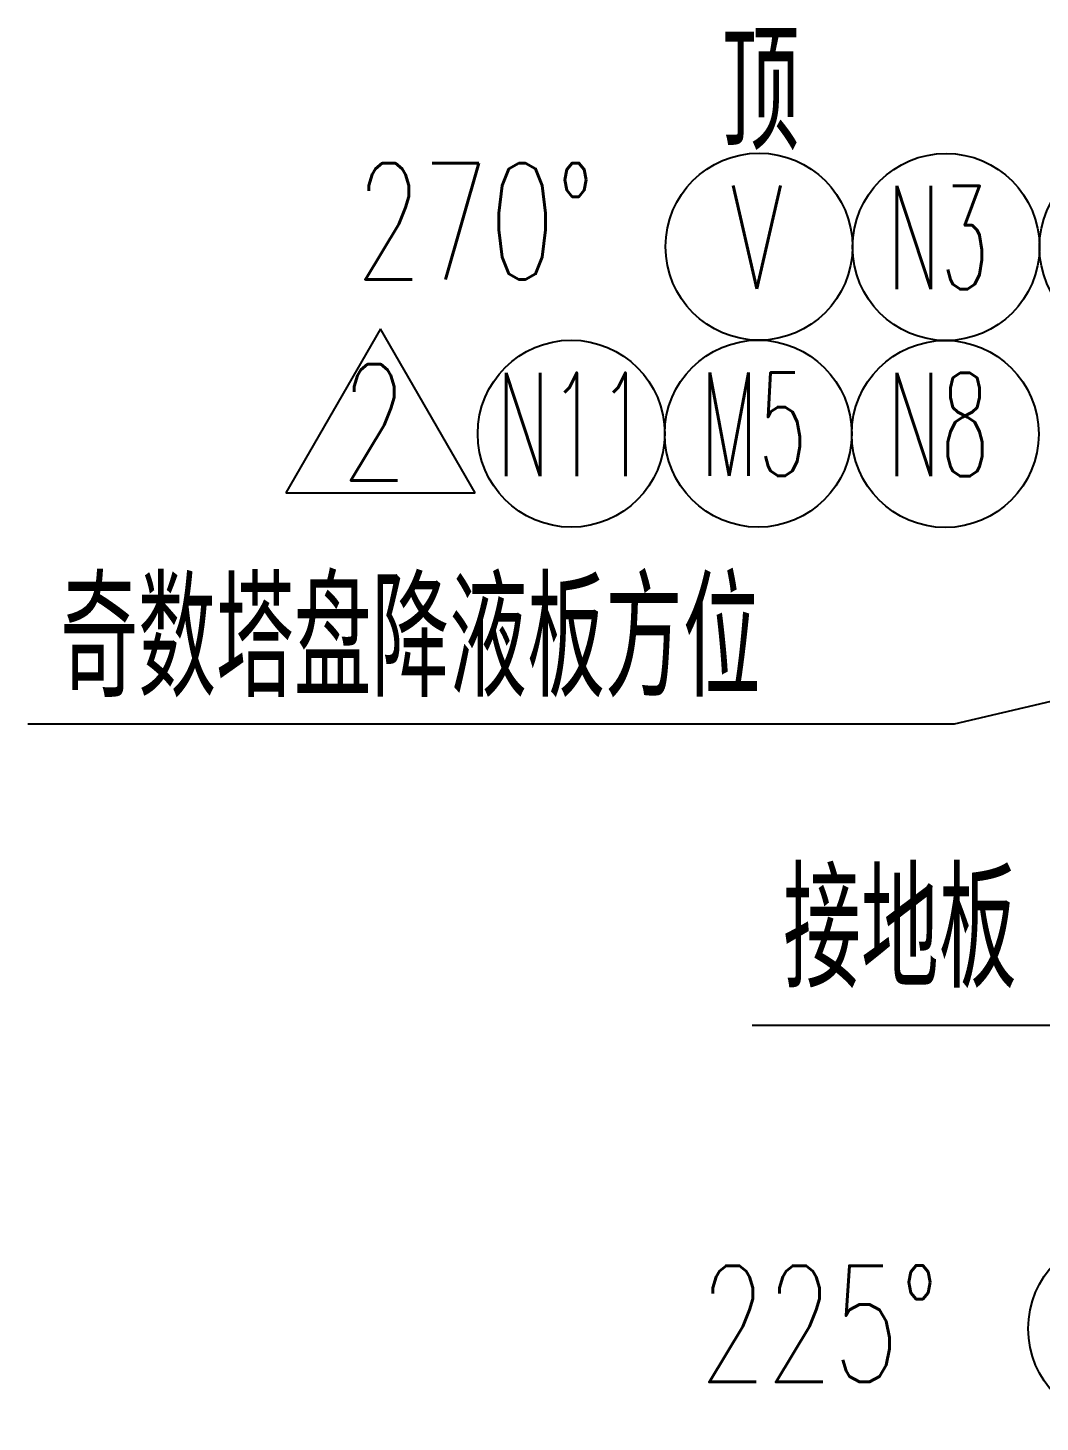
# Model space of a CAD drawing. Header units: millimetres. Extents: x -1250 to 28450, y -500 to 41550.
# Drawn here: x 9912 to 11677, y 22118 to 24549 of the extents above; entities that cross this region are included whole.
import ezdxf

# ---------------------------------------------------------------- set-up
doc = ezdxf.new("R2010")
doc.units = ezdxf.units.MM
doc.header["$LTSCALE"] = 500
doc.linetypes.add('CENTER', pattern=[2, 1.25, -0.25, 0.25, -0.25])
for name, color, linetype in [('2细线层', 4, 'Continuous'), ('3中心线层', 1, 'CENTER'), ('6文字层', 3, 'Continuous')]:
    doc.layers.add(name, color=color, linetype=linetype)
doc.styles.add('PC_TEXTSTYLE', font='romans.shx', dxfattribs={"width": 0.67, "bigfont": 'hzfs.shx'})

msp = doc.modelspace()

# ---------------------------------------------------------------- linework, layer by layer
for centre in [(11187.01, 24167.33), (11513.05, 24166.79), (11839.08, 24166.55), (10859.51, 23841.29), (11185.55, 23841.29), (11511.59, 23840.74), (11819.4, 22281.16)]:
    msp.add_circle(centre, 163.02)
at = {"layer": '2细线层'}
for p, q in [((13317.96, 23759.24), (11527.39, 23334.64)), ((11527.39, 23334.64), (9912.18, 23334.64)), ((11738.91, 22809.76), (11174.99, 22809.76))]:
    msp.add_line(p, q, dxfattribs=at)
at = {"layer": '3中心线层'}
msp.add_lwpolyline([(10527.03, 24024.17), (10361.91, 23738.17), (10692.15, 23738.17)], close=True, dxfattribs=at)

# ---------------------------------------------------------------- texts
at = {"layer": '3中心线层', "style": 'PC_TEXTSTYLE'}
for s, height, width, p in [('2', 202.5, 0.67, (10457.84, 23759.74)), ('N11', 180, 0.55, (10729.26, 23767.48))]:
    msp.add_text(s, height=height, dxfattribs=dict(at, width=width)).set_placement(p)
at = {"layer": '6文字层', "style": 'PC_TEXTSTYLE'}
for s, height, width, p in [('顶', 202.5, 0.67, (11121.9, 24335.86)), ('270°', 202.5, 0.67, (10483.35, 24110.17)), ('V', 180, 0.67, (11136.8, 24093.73)), ('N3', 180, 0.55, (11410.29, 24093.19)), ('M5', 180, 0.55, (11083.99, 23767.69)), ('N8', 180, 0.55, (11410.42, 23767.14)), ('奇数塔盘降液板方位', 202.5, 0.67, (9968.71, 23382.32)), ('接地板', 202.5, 0.67, (11229.13, 22875.31)), ('225°', 202.5, 0.67, (11082.95, 22188.28))]:
    msp.add_text(s, height=height, dxfattribs=dict(at, width=width)).set_placement(p)

doc.saveas('drawing.dxf')
